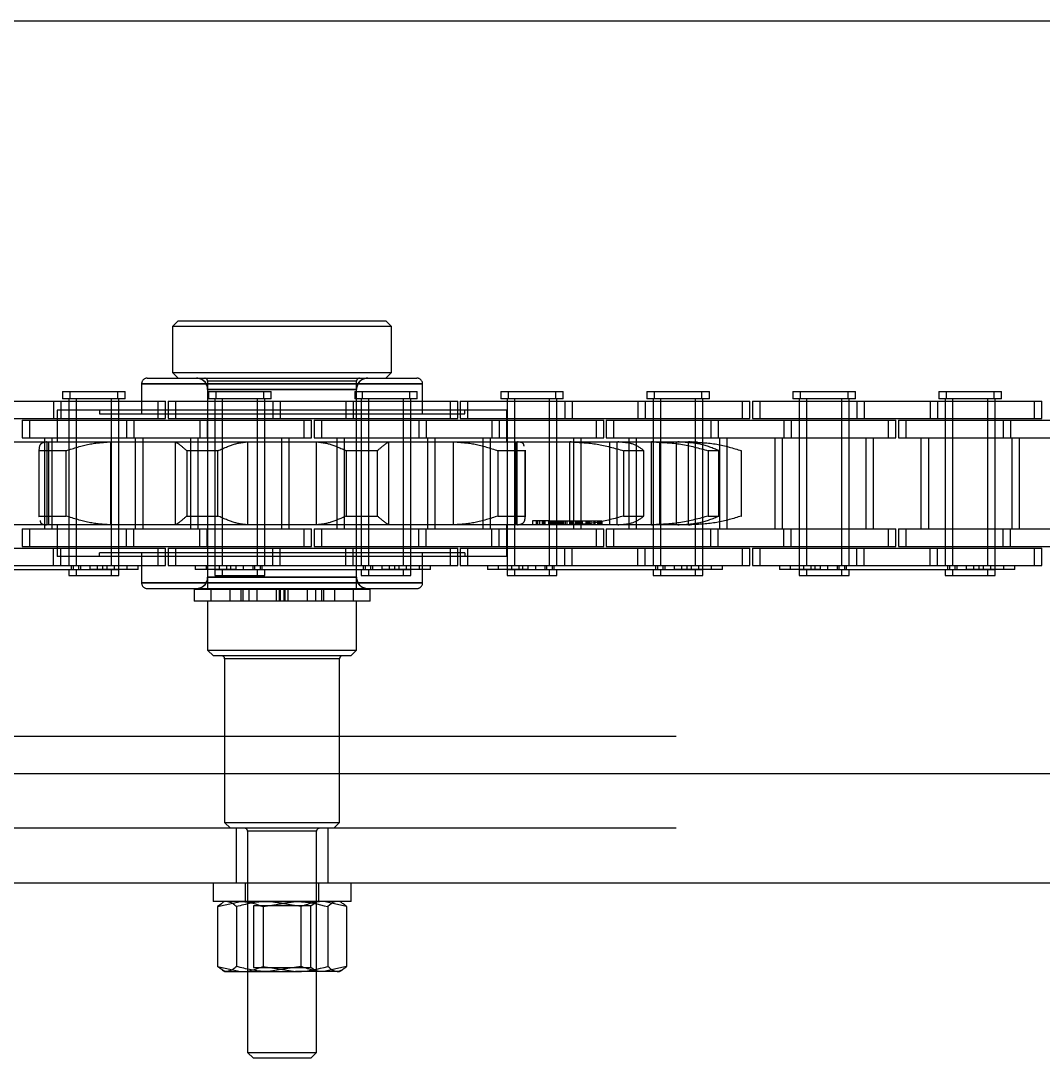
# Model space of a CAD drawing. Header units: metres. Extents: x 0 to 21025, y 0 to 14850.
# Drawn here: x 3077 to 3165.9, y 9031.4 to 9121.6 of the extents above; entities that cross this region are included whole.
import ezdxf

# ---------------------------------------------------------------- set-up
doc = ezdxf.new("R2010")
doc.units = ezdxf.units.M
doc.header["$LTSCALE"] = 25
doc.linetypes.add('HIDDEN2', pattern=[4.7625, 3.175, -1.5875])
doc.layers.add('SL4', color=4, linetype='Continuous')
doc.layers.add('ST1', color=7, linetype='HIDDEN2')

msp = doc.modelspace()

# ---------------------------------------------------------------- linework, layer by layer
at = {"layer": 'SL4'}
for p, q in [((2880.564, 9121.619), (4205.539, 9121.619)), ((2880.564, 9056.144), (4205.539, 9056.144)), ((4205.539, 9046.619), (2880.564, 9046.619)), ((3093.722, 9046.619), (3093.722, 9045.019)), ((3105.722, 9045.019), (3105.722, 9046.619)), ((3105.476, 9045.019), (3093.722, 9045.019)), ((3094.109, 9044.572), (3096.098, 9045.019)), ((3094.518, 9044.855), (3094.109, 9044.572)), ((3094.109, 9044.572), (3094.109, 9039.365)), ((3094.722, 9045.019), (3094.509, 9044.896)), ((3098.088, 9044.572), (3100.894, 9045.019)), ((3098.088, 9044.572), (3098.088, 9039.365)), ((3103.7, 9044.572), (3103.7, 9039.365)), ((3104.935, 9044.896), (3104.722, 9045.019)), ((3105.334, 9044.572), (3105.334, 9039.365)), ((3105.722, 9045.019), (3105.476, 9045.019)), ((3094.109, 9039.365), (3096.098, 9038.919)), ((3094.518, 9039.082), (3094.109, 9039.365)), ((3094.509, 9039.042), (3094.722, 9038.919)), ((3094.722, 9038.919), (3096.098, 9038.919)), ((3096.098, 9038.919), (3100.894, 9038.919)), ((3096.722, 9038.919), (3096.722, 9031.884)), ((3098.088, 9039.365), (3100.894, 9038.919)), ((3104.517, 9038.919), (3100.894, 9038.919)), ((3102.722, 9031.884), (3102.722, 9038.919)), ((3104.517, 9038.919), (3104.722, 9038.919)), ((3104.722, 9038.919), (3104.935, 9039.042)), ((3096.722, 9031.884), (3097.222, 9031.384)), ((3096.722, 9031.884), (3102.722, 9031.884)), ((3102.222, 9031.384), (3102.722, 9031.884)), ((3102.222, 9031.384), (3097.222, 9031.384))]:
    msp.add_line(p, q, dxfattribs=at)
for points, knots in [([(3096.098, 9045.019), (3096.146, 9045.018), (3096.817, 9045.012), (3097.476, 9044.784), (3098.088, 9044.572)], [0, 0, 0, 0, 0.070201, 1, 1, 1, 1]), ([(3100.894, 9045.019), (3100.961, 9045.018), (3101.908, 9045.012), (3102.837, 9044.784), (3103.7, 9044.572)], [0, 0, 0, 0, 0.070201, 1, 1, 1, 1]), ([(3104.517, 9045.019), (3104.443, 9045.012), (3104.166, 9044.987), (3103.897, 9044.747), (3103.7, 9044.572)], [0, 0, 0, 0, 0.2686336, 1, 1, 1, 1]), ([(3105.334, 9044.572), (3105.266, 9044.644), (3105.133, 9044.783), (3104.994, 9044.826), (3104.927, 9044.846)], [0, 0, 0, 0, 0.512853, 1, 1, 1, 1]), ([(3096.098, 9038.919), (3096.146, 9038.919), (3096.817, 9038.925), (3097.476, 9039.153), (3098.088, 9039.365)], [0, 0, 0, 0, 0.0702006, 1, 1, 1, 1]), ([(3100.894, 9038.919), (3100.961, 9038.919), (3101.908, 9038.925), (3102.837, 9039.153), (3103.7, 9039.365)], [0, 0, 0, 0, 0.070201, 1, 1, 1, 1]), ([(3104.517, 9038.919), (3104.443, 9038.925), (3104.166, 9038.95), (3103.897, 9039.19), (3103.7, 9039.365)], [0, 0, 0, 0, 0.268634, 1, 1, 1, 1]), ([(3105.334, 9039.365), (3105.266, 9039.298), (3104.999, 9039.036), (3104.723, 9038.969), (3104.517, 9038.919)], [0, 0, 0, 0, 0.2575513, 1, 1, 1, 1])]:
    msp.add_open_spline(points, degree=3, knots=knots, dxfattribs=at)
at = {"layer": 'ST1'}
for p, q in [((3090.697, 9095.529), (3090.197, 9095.029)), ((3109.247, 9095.029), (3090.197, 9095.029)), ((3090.197, 9095.029), (3090.197, 9091.029)), ((3090.697, 9095.529), (3108.747, 9095.529)), ((3109.247, 9095.029), (3108.747, 9095.529)), ((3109.247, 9091.029), (3109.247, 9095.029)), ((3087.995, 9090.529), (3111.448, 9090.529)), ((3090.197, 9091.029), (3109.247, 9091.029)), ((3090.197, 9091.029), (3090.697, 9090.529)), ((3106.197, 9090.279), (3093.247, 9090.279)), ((3093.247, 9090.279), (3093.247, 9072.239)), ((3106.197, 9072.239), (3106.197, 9090.279)), ((3108.747, 9090.529), (3109.247, 9091.029)), ((3080.632, 9089.384), (3085.429, 9089.384)), ((3080.632, 9089.384), (3080.632, 9088.725)), ((3081.271, 9089.384), (3081.271, 9088.725)), ((3085.429, 9089.384), (3086.068, 9089.384)), ((3085.429, 9088.725), (3085.429, 9089.384)), ((3086.068, 9088.725), (3086.068, 9089.384)), ((3087.507, 9090.04), (3111.937, 9090.04)), ((3087.507, 9090.04), (3087.507, 9087.44)), ((3111.937, 9090.04), (3087.507, 9090.04)), ((3093.247, 9089.551), (3093.247, 9073.216)), ((3106.172, 9089.551), (3093.271, 9089.551)), ((3093.271, 9073.216), (3093.271, 9089.551)), ((3093.271, 9089.551), (3106.172, 9089.551)), ((3093.332, 9089.384), (3098.129, 9089.384)), ((3093.332, 9089.384), (3093.332, 9088.725)), ((3093.971, 9089.384), (3093.971, 9088.725)), ((3098.129, 9089.384), (3098.768, 9089.384)), ((3098.129, 9088.725), (3098.129, 9089.384)), ((3098.768, 9088.725), (3098.768, 9089.384)), ((3106.032, 9089.384), (3110.829, 9089.384)), ((3106.032, 9089.384), (3106.032, 9088.725)), ((3106.172, 9089.551), (3106.172, 9073.216)), ((3106.197, 9073.216), (3106.197, 9089.551)), ((3106.671, 9089.384), (3106.671, 9088.725)), ((3110.829, 9089.384), (3111.468, 9089.384)), ((3110.829, 9088.725), (3110.829, 9089.384)), ((3111.468, 9088.725), (3111.468, 9089.384)), ((3111.937, 9087.44), (3111.937, 9090.04)), ((3118.732, 9089.384), (3123.529, 9089.384)), ((3118.732, 9089.384), (3118.732, 9088.725)), ((3119.371, 9089.384), (3119.371, 9088.725)), ((3123.529, 9089.384), (3124.168, 9089.384)), ((3123.529, 9088.725), (3123.529, 9089.384)), ((3124.168, 9088.725), (3124.168, 9089.384)), ((3131.432, 9089.384), (3136.229, 9089.384)), ((3131.432, 9089.384), (3131.432, 9088.725)), ((3132.071, 9089.384), (3132.071, 9088.725)), ((3136.229, 9089.384), (3136.868, 9089.384)), ((3136.229, 9088.725), (3136.229, 9089.384)), ((3136.868, 9088.725), (3136.868, 9089.384)), ((3144.132, 9089.384), (3148.929, 9089.384)), ((3144.132, 9089.384), (3144.132, 9088.725)), ((3144.771, 9089.384), (3144.771, 9088.725)), ((3148.929, 9089.384), (3149.568, 9089.384)), ((3148.929, 9088.725), (3148.929, 9089.384)), ((3149.568, 9088.725), (3149.568, 9089.384)), ((3156.832, 9089.384), (3161.629, 9089.384)), ((3156.832, 9089.384), (3156.832, 9088.725)), ((3157.471, 9089.384), (3157.471, 9088.725)), ((3161.629, 9089.384), (3162.268, 9089.384)), ((3161.629, 9088.725), (3161.629, 9089.384)), ((3162.268, 9088.725), (3162.268, 9089.384)), ((3073.505, 9088.541), (3079.855, 9088.541)), ((3079.855, 9088.541), (3079.855, 9087.021)), ((3079.855, 9088.541), (3088.95, 9088.541)), ((3080.494, 9088.541), (3080.494, 9087.021)), ((3085.429, 9088.725), (3080.632, 9088.725)), ((3081.185, 9088.725), (3081.185, 9074.227)), ((3081.185, 9088.541), (3081.185, 9087.021)), ((3081.824, 9088.725), (3081.824, 9074.227)), ((3081.824, 9088.541), (3081.824, 9087.021)), ((3084.875, 9074.227), (3084.875, 9088.725)), ((3084.875, 9087.021), (3084.875, 9088.541)), ((3086.068, 9088.725), (3085.429, 9088.725)), ((3085.514, 9074.227), (3085.514, 9088.725)), ((3085.514, 9087.021), (3085.514, 9088.541)), ((3088.95, 9088.541), (3089.589, 9088.541)), ((3088.95, 9087.021), (3088.95, 9088.541)), ((3089.589, 9087.021), (3089.589, 9088.541)), ((3089.81, 9088.541), (3098.905, 9088.541)), ((3089.81, 9088.541), (3089.81, 9087.021)), ((3090.449, 9088.541), (3090.449, 9087.021)), ((3098.129, 9088.725), (3093.332, 9088.725)), ((3093.885, 9088.725), (3093.885, 9074.227)), ((3093.885, 9088.541), (3093.885, 9087.021)), ((3094.524, 9088.725), (3094.524, 9074.227)), ((3094.524, 9088.541), (3094.524, 9087.021)), ((3097.575, 9074.227), (3097.575, 9088.725)), ((3097.575, 9087.021), (3097.575, 9088.541)), ((3098.768, 9088.725), (3098.129, 9088.725)), ((3098.214, 9074.227), (3098.214, 9088.725)), ((3098.214, 9087.021), (3098.214, 9088.541)), ((3098.905, 9088.541), (3098.905, 9087.021)), ((3098.905, 9088.541), (3105.255, 9088.541)), ((3099.544, 9088.541), (3099.544, 9087.021)), ((3105.255, 9088.541), (3105.255, 9087.021)), ((3105.255, 9088.541), (3114.35, 9088.541)), ((3105.894, 9088.541), (3105.894, 9087.021)), ((3110.829, 9088.725), (3106.032, 9088.725)), ((3106.585, 9088.725), (3106.585, 9074.227)), ((3106.585, 9088.541), (3106.585, 9087.021)), ((3107.224, 9088.725), (3107.224, 9074.227)), ((3107.224, 9088.541), (3107.224, 9087.021)), ((3110.275, 9074.227), (3110.275, 9088.725)), ((3110.275, 9087.021), (3110.275, 9088.541)), ((3111.468, 9088.725), (3110.829, 9088.725)), ((3110.914, 9074.227), (3110.914, 9088.725)), ((3110.914, 9087.021), (3110.914, 9088.541)), ((3114.35, 9088.541), (3114.989, 9088.541)), ((3114.35, 9087.021), (3114.35, 9088.541)), ((3114.989, 9087.021), (3114.989, 9088.541)), ((3115.21, 9088.541), (3124.305, 9088.541)), ((3115.21, 9088.541), (3115.21, 9087.021)), ((3115.849, 9088.541), (3115.849, 9087.021)), ((3123.529, 9088.725), (3118.732, 9088.725)), ((3119.285, 9088.725), (3119.285, 9074.227)), ((3119.285, 9088.541), (3119.285, 9087.021)), ((3119.924, 9088.725), (3119.924, 9074.227)), ((3119.924, 9088.541), (3119.924, 9087.021)), ((3122.975, 9074.227), (3122.975, 9088.725)), ((3122.975, 9087.021), (3122.975, 9088.541)), ((3124.168, 9088.725), (3123.529, 9088.725)), ((3123.614, 9074.227), (3123.614, 9088.725)), ((3123.614, 9087.021), (3123.614, 9088.541)), ((3124.305, 9088.541), (3124.305, 9087.021)), ((3124.305, 9088.541), (3130.655, 9088.541)), ((3124.944, 9088.541), (3124.944, 9087.021)), ((3130.655, 9088.541), (3130.655, 9087.021)), ((3130.655, 9088.541), (3139.75, 9088.541)), ((3131.294, 9088.541), (3131.294, 9087.021)), ((3136.229, 9088.725), (3131.432, 9088.725)), ((3131.985, 9088.725), (3131.985, 9074.227)), ((3131.985, 9088.541), (3131.985, 9087.021)), ((3132.624, 9088.725), (3132.624, 9074.227)), ((3132.624, 9088.541), (3132.624, 9087.021)), ((3135.675, 9074.227), (3135.675, 9088.725)), ((3135.675, 9087.021), (3135.675, 9088.541)), ((3136.868, 9088.725), (3136.229, 9088.725)), ((3136.314, 9074.227), (3136.314, 9088.725)), ((3136.314, 9087.021), (3136.314, 9088.541)), ((3139.75, 9088.541), (3140.389, 9088.541)), ((3139.75, 9087.021), (3139.75, 9088.541)), ((3140.389, 9087.021), (3140.389, 9088.541)), ((3140.61, 9088.541), (3149.705, 9088.541)), ((3140.61, 9088.541), (3140.61, 9087.021)), ((3141.249, 9088.541), (3141.249, 9087.021)), ((3148.929, 9088.725), (3144.132, 9088.725)), ((3144.685, 9088.725), (3144.685, 9074.227)), ((3144.685, 9088.541), (3144.685, 9087.021)), ((3145.324, 9088.725), (3145.324, 9074.227)), ((3145.324, 9088.541), (3145.324, 9087.021)), ((3148.375, 9074.227), (3148.375, 9088.725)), ((3148.375, 9087.021), (3148.375, 9088.541)), ((3149.568, 9088.725), (3148.929, 9088.725)), ((3149.014, 9074.227), (3149.014, 9088.725)), ((3149.014, 9087.021), (3149.014, 9088.541)), ((3149.705, 9088.541), (3149.705, 9087.021)), ((3149.705, 9088.541), (3156.055, 9088.541)), ((3150.344, 9088.541), (3150.344, 9087.021)), ((3156.055, 9088.541), (3156.055, 9087.021)), ((3156.055, 9088.541), (3165.15, 9088.541)), ((3156.694, 9088.541), (3156.694, 9087.021)), ((3161.629, 9088.725), (3156.832, 9088.725)), ((3157.385, 9088.725), (3157.385, 9074.227)), ((3157.385, 9088.541), (3157.385, 9087.021)), ((3158.024, 9088.725), (3158.024, 9074.227)), ((3158.024, 9088.541), (3158.024, 9087.021)), ((3161.075, 9074.227), (3161.075, 9088.725)), ((3161.075, 9087.021), (3161.075, 9088.541)), ((3162.268, 9088.725), (3161.629, 9088.725)), ((3161.714, 9074.227), (3161.714, 9088.725)), ((3161.714, 9087.021), (3161.714, 9088.541)), ((3165.15, 9088.541), (3165.789, 9088.541)), ((3165.15, 9087.021), (3165.15, 9088.541)), ((3165.789, 9087.021), (3165.789, 9088.541)), ((3119.266, 9087.759), (3080.178, 9087.759)), ((3080.178, 9087.759), (3080.178, 9084.989)), ((3083.842, 9087.759), (3083.842, 9087.44)), ((3115.601, 9087.44), (3115.601, 9087.759)), ((3119.266, 9084.989), (3119.266, 9087.759)), ((3073.505, 9087.021), (3079.855, 9087.021)), ((3077.11, 9086.869), (3086.205, 9086.869)), ((3077.11, 9086.869), (3077.11, 9085.349)), ((3077.749, 9086.869), (3077.749, 9085.349)), ((3079.855, 9087.021), (3088.95, 9087.021)), ((3081.185, 9086.869), (3081.185, 9085.349)), ((3081.824, 9086.869), (3081.824, 9085.349)), ((3083.842, 9087.44), (3115.601, 9087.44)), ((3084.875, 9085.349), (3084.875, 9086.869)), ((3085.514, 9085.349), (3085.514, 9086.869)), ((3086.205, 9086.869), (3086.205, 9085.349)), ((3086.205, 9086.869), (3092.555, 9086.869)), ((3086.844, 9086.869), (3086.844, 9085.349)), ((3088.95, 9087.021), (3089.589, 9087.021)), ((3089.81, 9087.021), (3098.905, 9087.021)), ((3092.555, 9086.869), (3092.555, 9085.349)), ((3092.555, 9086.869), (3101.65, 9086.869)), ((3093.194, 9086.869), (3093.194, 9085.349)), ((3093.885, 9086.869), (3093.885, 9085.349)), ((3094.524, 9086.869), (3094.524, 9085.349)), ((3097.575, 9085.349), (3097.575, 9086.869)), ((3098.214, 9085.349), (3098.214, 9086.869)), ((3098.905, 9087.021), (3105.255, 9087.021)), ((3101.65, 9086.869), (3102.289, 9086.869)), ((3101.65, 9085.349), (3101.65, 9086.869)), ((3102.289, 9085.349), (3102.289, 9086.869)), ((3102.51, 9086.869), (3111.605, 9086.869)), ((3102.51, 9086.869), (3102.51, 9085.349)), ((3103.149, 9086.869), (3103.149, 9085.349)), ((3105.255, 9087.021), (3114.35, 9087.021)), ((3106.585, 9086.869), (3106.585, 9085.349)), ((3107.224, 9086.869), (3107.224, 9085.349)), ((3110.275, 9085.349), (3110.275, 9086.869)), ((3110.914, 9085.349), (3110.914, 9086.869)), ((3111.605, 9086.869), (3111.605, 9085.349)), ((3111.605, 9086.869), (3117.955, 9086.869)), ((3112.244, 9086.869), (3112.244, 9085.349)), ((3114.35, 9087.021), (3114.989, 9087.021)), ((3115.21, 9087.021), (3124.305, 9087.021)), ((3117.955, 9086.869), (3117.955, 9085.349)), ((3117.955, 9086.869), (3127.05, 9086.869)), ((3118.594, 9086.869), (3118.594, 9085.349)), ((3119.285, 9086.869), (3119.285, 9085.349)), ((3119.924, 9086.869), (3119.924, 9085.349)), ((3122.975, 9085.349), (3122.975, 9086.869)), ((3123.614, 9085.349), (3123.614, 9086.869)), ((3124.305, 9087.021), (3130.655, 9087.021)), ((3127.05, 9086.869), (3127.689, 9086.869)), ((3127.05, 9085.349), (3127.05, 9086.869)), ((3127.689, 9085.349), (3127.689, 9086.869)), ((3127.91, 9086.869), (3137.005, 9086.869)), ((3127.91, 9086.869), (3127.91, 9085.349)), ((3128.549, 9086.869), (3128.549, 9085.349)), ((3130.655, 9087.021), (3139.75, 9087.021)), ((3131.985, 9086.869), (3131.985, 9085.349)), ((3132.624, 9086.869), (3132.624, 9085.349)), ((3135.675, 9085.349), (3135.675, 9086.869)), ((3136.314, 9085.349), (3136.314, 9086.869)), ((3137.005, 9086.869), (3137.005, 9085.349)), ((3137.005, 9086.869), (3143.355, 9086.869)), ((3137.644, 9086.869), (3137.644, 9085.349)), ((3139.75, 9087.021), (3140.389, 9087.021)), ((3140.61, 9087.021), (3149.705, 9087.021)), ((3143.355, 9086.869), (3143.355, 9085.349)), ((3143.355, 9086.869), (3152.45, 9086.869)), ((3143.994, 9086.869), (3143.994, 9085.349)), ((3144.685, 9086.869), (3144.685, 9085.349)), ((3145.324, 9086.869), (3145.324, 9085.349)), ((3148.375, 9085.349), (3148.375, 9086.869)), ((3149.014, 9085.349), (3149.014, 9086.869)), ((3149.705, 9087.021), (3156.055, 9087.021)), ((3152.45, 9086.869), (3153.089, 9086.869)), ((3152.45, 9085.349), (3152.45, 9086.869)), ((3153.089, 9085.349), (3153.089, 9086.869)), ((3153.31, 9086.869), (3162.405, 9086.869)), ((3153.31, 9086.869), (3153.31, 9085.349)), ((3153.949, 9086.869), (3153.949, 9085.349)), ((3156.055, 9087.021), (3165.15, 9087.021)), ((3157.385, 9086.869), (3157.385, 9085.349)), ((3158.024, 9086.869), (3158.024, 9085.349)), ((3161.075, 9085.349), (3161.075, 9086.869)), ((3161.714, 9085.349), (3161.714, 9086.869)), ((3162.405, 9086.869), (3162.405, 9085.349)), ((3162.405, 9086.869), (3168.755, 9086.869)), ((3163.044, 9086.869), (3163.044, 9085.349)), ((3165.15, 9087.021), (3165.789, 9087.021)), ((3074.702, 9084.989), (3079.248, 9084.989)), ((3077.11, 9085.349), (3086.205, 9085.349)), ((3079.07, 9085.349), (3079.07, 9077.419)), ((3079.248, 9084.989), (3084.729, 9084.989)), ((3079.286, 9077.779), (3079.286, 9084.989)), ((3079.436, 9077.779), (3079.436, 9084.989)), ((3079.709, 9085.349), (3079.709, 9077.419)), ((3081.185, 9085.349), (3081.185, 9077.419)), ((3081.824, 9085.349), (3081.824, 9077.419)), ((3084.729, 9084.989), (3084.817, 9084.989)), ((3084.817, 9077.779), (3084.817, 9084.989)), ((3084.817, 9084.989), (3090.44, 9084.989)), ((3084.875, 9077.419), (3084.875, 9085.349)), ((3085.514, 9077.419), (3085.514, 9085.349)), ((3086.205, 9085.349), (3092.555, 9085.349)), ((3086.99, 9077.419), (3086.99, 9085.349)), ((3087.629, 9077.419), (3087.629, 9085.349)), ((3090.44, 9077.779), (3090.44, 9084.989)), ((3090.44, 9084.989), (3090.446, 9084.989)), ((3090.446, 9084.989), (3096.68, 9084.989)), ((3091.77, 9085.349), (3091.77, 9077.419)), ((3092.409, 9085.349), (3092.409, 9077.419)), ((3092.555, 9085.349), (3101.65, 9085.349)), ((3093.885, 9085.349), (3093.885, 9077.419)), ((3094.524, 9085.349), (3094.524, 9077.419)), ((3096.68, 9084.989), (3096.73, 9084.989)), ((3096.73, 9077.779), (3096.73, 9084.989)), ((3096.73, 9084.989), (3102.713, 9084.989)), ((3097.575, 9077.419), (3097.575, 9085.349)), ((3098.214, 9077.419), (3098.214, 9085.349)), ((3099.69, 9077.419), (3099.69, 9085.349)), ((3100.329, 9077.419), (3100.329, 9085.349)), ((3101.65, 9085.349), (3102.289, 9085.349)), ((3102.51, 9085.349), (3111.605, 9085.349)), ((3102.713, 9077.779), (3102.713, 9084.989)), ((3102.713, 9084.989), (3102.764, 9084.989)), ((3102.764, 9084.989), (3108.997, 9084.989)), ((3104.47, 9085.349), (3104.47, 9077.419)), ((3105.109, 9085.349), (3105.109, 9077.419)), ((3106.585, 9085.349), (3106.585, 9077.419)), ((3107.224, 9085.349), (3107.224, 9077.419)), ((3108.997, 9084.989), (3109.003, 9084.989)), ((3109.003, 9077.779), (3109.003, 9084.989)), ((3109.003, 9084.989), (3114.626, 9084.989)), ((3110.275, 9077.419), (3110.275, 9085.349)), ((3110.914, 9077.419), (3110.914, 9085.349)), ((3111.605, 9085.349), (3117.955, 9085.349)), ((3112.39, 9077.419), (3112.39, 9085.349)), ((3113.029, 9077.419), (3113.029, 9085.349)), ((3114.626, 9077.779), (3114.626, 9084.989)), ((3114.626, 9084.989), (3114.714, 9084.989)), ((3114.714, 9084.989), (3120.196, 9084.989)), ((3117.17, 9085.349), (3117.17, 9077.419)), ((3117.809, 9085.349), (3117.809, 9077.419)), ((3117.955, 9085.349), (3127.05, 9085.349)), ((3119.285, 9085.349), (3119.285, 9077.419)), ((3119.924, 9085.349), (3119.924, 9077.419)), ((3120.007, 9084.989), (3120.007, 9077.779)), ((3120.157, 9077.779), (3120.157, 9084.989)), ((3120.196, 9084.989), (3124.741, 9084.989)), ((3122.975, 9077.419), (3122.975, 9085.349)), ((3123.614, 9077.419), (3123.614, 9085.349)), ((3124.741, 9077.779), (3124.741, 9084.989)), ((3124.741, 9084.989), (3124.856, 9084.989)), ((3124.856, 9084.989), (3124.741, 9084.989)), ((3124.856, 9084.989), (3128.925, 9084.989)), ((3125.09, 9077.419), (3125.09, 9085.349)), ((3125.729, 9077.419), (3125.729, 9085.349)), ((3127.05, 9085.349), (3127.689, 9085.349)), ((3127.91, 9085.349), (3137.005, 9085.349)), ((3128.177, 9084.989), (3128.177, 9077.779)), ((3128.847, 9077.779), (3128.847, 9084.989)), ((3128.925, 9084.989), (3131.838, 9084.989)), ((3129.87, 9085.349), (3129.87, 9077.419)), ((3130.509, 9085.349), (3130.509, 9077.419)), ((3131.838, 9077.779), (3131.838, 9084.989)), ((3131.838, 9084.989), (3131.967, 9084.989)), ((3131.967, 9084.989), (3131.838, 9084.989)), ((3131.967, 9084.989), (3134.132, 9084.989)), ((3131.985, 9085.349), (3131.985, 9077.419)), ((3132.524, 9084.989), (3132.524, 9077.779)), ((3132.624, 9085.349), (3132.624, 9077.419)), ((3134.023, 9077.779), (3134.023, 9084.989)), ((3134.132, 9084.989), (3135.062, 9084.989)), ((3135.062, 9077.779), (3135.062, 9084.989)), ((3135.062, 9084.989), (3135.188, 9084.989)), ((3135.188, 9084.989), (3135.062, 9084.989)), ((3135.188, 9084.989), (3135.329, 9084.989)), ((3135.825, 9084.979), (3135.329, 9084.989)), ((3135.675, 9077.419), (3135.675, 9085.349)), ((3136.314, 9077.419), (3136.314, 9085.349)), ((3137.005, 9085.349), (3143.355, 9085.349)), ((3137.79, 9077.419), (3137.79, 9085.349)), ((3138.429, 9077.419), (3138.429, 9085.349)), ((3142.57, 9085.349), (3142.57, 9077.419)), ((3143.209, 9085.349), (3143.209, 9077.419)), ((3143.355, 9085.349), (3152.45, 9085.349)), ((3144.685, 9085.349), (3144.685, 9077.419)), ((3145.324, 9085.349), (3145.324, 9077.419)), ((3148.375, 9077.419), (3148.375, 9085.349)), ((3149.014, 9077.419), (3149.014, 9085.349)), ((3150.49, 9077.419), (3150.49, 9085.349)), ((3151.129, 9077.419), (3151.129, 9085.349)), ((3152.45, 9085.349), (3153.089, 9085.349)), ((3153.31, 9085.349), (3162.405, 9085.349)), ((3155.27, 9085.349), (3155.27, 9077.419)), ((3155.909, 9085.349), (3155.909, 9077.419)), ((3157.385, 9085.349), (3157.385, 9077.419)), ((3158.024, 9085.349), (3158.024, 9077.419)), ((3161.075, 9077.419), (3161.075, 9085.349)), ((3161.714, 9077.419), (3161.714, 9085.349)), ((3162.405, 9085.349), (3168.755, 9085.349)), ((3163.19, 9077.419), (3163.19, 9085.349)), ((3163.829, 9077.419), (3163.829, 9085.349)), ((3078.574, 9084.284), (3078.574, 9078.483)), ((3080.951, 9084.227), (3078.576, 9084.227)), ((3078.576, 9084.227), (3078.576, 9078.541)), ((3080.951, 9078.541), (3080.951, 9084.227)), ((3094.141, 9084.227), (3091.44, 9084.227)), ((3091.44, 9084.227), (3091.44, 9078.541)), ((3094.141, 9078.541), (3094.141, 9084.227)), ((3105.302, 9084.227), (3105.302, 9078.541)), ((3108.004, 9084.227), (3105.302, 9084.227)), ((3108.004, 9078.541), (3108.004, 9084.227)), ((3118.492, 9084.227), (3118.492, 9078.541)), ((3120.868, 9084.227), (3118.492, 9084.227)), ((3120.868, 9084.227), (3120.853, 9084.284)), ((3120.868, 9078.541), (3120.868, 9084.227)), ((3120.87, 9078.483), (3120.87, 9084.284)), ((3129.418, 9084.227), (3129.418, 9078.541)), ((3131.181, 9084.227), (3129.418, 9084.227)), ((3131.181, 9078.541), (3131.181, 9084.227)), ((3136.762, 9084.227), (3136.762, 9078.541)), ((3137.7, 9084.227), (3136.762, 9084.227)), ((3137.7, 9078.541), (3137.7, 9084.227)), ((3139.638, 9084.227), (3139.638, 9078.541)), ((3139.662, 9084.227), (3139.638, 9084.227)), ((3139.662, 9078.541), (3139.662, 9084.227)), ((3079.248, 9077.779), (3074.702, 9077.779)), ((3078.576, 9078.541), (3080.951, 9078.541)), ((3078.576, 9078.541), (3078.591, 9078.483)), ((3084.729, 9077.779), (3079.248, 9077.779)), ((3080.178, 9077.779), (3080.178, 9075.009)), ((3084.817, 9077.779), (3084.729, 9077.779)), ((3090.44, 9077.779), (3084.817, 9077.779)), ((3090.446, 9077.779), (3090.44, 9077.779)), ((3096.68, 9077.779), (3090.446, 9077.779)), ((3091.44, 9078.541), (3094.141, 9078.541)), ((3096.73, 9077.779), (3096.68, 9077.779)), ((3102.713, 9077.779), (3096.73, 9077.779)), ((3102.764, 9077.779), (3102.713, 9077.779)), ((3108.997, 9077.779), (3102.764, 9077.779)), ((3105.302, 9078.541), (3108.004, 9078.541)), ((3109.003, 9077.779), (3108.997, 9077.779)), ((3114.626, 9077.779), (3109.003, 9077.779)), ((3114.714, 9077.779), (3114.626, 9077.779)), ((3120.196, 9077.779), (3114.714, 9077.779)), ((3118.492, 9078.541), (3120.868, 9078.541)), ((3119.266, 9075.009), (3119.266, 9077.779)), ((3124.741, 9077.779), (3120.196, 9077.779)), ((3122.322, 9078.113), (3121.483, 9078.113)), ((3121.483, 9078.113), (3121.483, 9077.779)), ((3121.818, 9078.113), (3121.818, 9077.779)), ((3121.92, 9078.113), (3121.92, 9077.779)), ((3122.091, 9078.113), (3122.091, 9077.779)), ((3122.475, 9078.113), (3122.322, 9078.113)), ((3122.322, 9078.113), (3122.322, 9077.779)), ((3122.426, 9078.113), (3122.426, 9077.779)), ((3122.889, 9078.113), (3122.475, 9078.113)), ((3122.475, 9078.113), (3122.475, 9077.779)), ((3122.567, 9078.113), (3122.567, 9077.779)), ((3122.889, 9078.113), (3125.319, 9078.113)), ((3122.889, 9078.113), (3122.889, 9077.779)), ((3122.948, 9078.113), (3122.948, 9077.779)), ((3122.949, 9078.113), (3122.949, 9077.779)), ((3123, 9078.113), (3123, 9077.779)), ((3123.013, 9078.113), (3123.013, 9077.779)), ((3123.014, 9078.113), (3123.014, 9077.779)), ((3123.071, 9078.113), (3123.071, 9077.779)), ((3123.147, 9078.113), (3123.147, 9077.779)), ((3123.156, 9078.113), (3123.156, 9077.779)), ((3123.187, 9078.113), (3123.187, 9077.779)), ((3123.261, 9078.113), (3123.261, 9077.779)), ((3123.264, 9078.113), (3123.264, 9077.779)), ((3123.272, 9078.113), (3123.272, 9077.779)), ((3123.285, 9078.113), (3123.285, 9077.779)), ((3123.378, 9078.113), (3123.378, 9077.779)), ((3123.398, 9078.113), (3123.398, 9077.779)), ((3123.405, 9078.113), (3123.405, 9077.779)), ((3123.474, 9078.113), (3123.474, 9077.779)), ((3123.567, 9078.113), (3123.567, 9077.779)), ((3123.651, 9078.113), (3123.651, 9077.779)), ((3123.731, 9078.113), (3123.731, 9077.779)), ((3123.779, 9078.113), (3123.779, 9077.779)), ((3123.883, 9078.113), (3123.883, 9077.779)), ((3123.915, 9078.113), (3123.915, 9077.779)), ((3123.918, 9078.113), (3123.918, 9077.779)), ((3123.951, 9078.113), (3123.951, 9077.779)), ((3123.99, 9078.113), (3123.99, 9077.779)), ((3124.024, 9078.113), (3124.024, 9077.779)), ((3124.027, 9078.113), (3124.027, 9077.779)), ((3124.053, 9078.113), (3124.053, 9077.779)), ((3124.057, 9078.113), (3124.057, 9077.779)), ((3124.145, 9078.113), (3124.145, 9077.779)), ((3124.158, 9078.113), (3124.158, 9077.779)), ((3124.175, 9078.113), (3124.175, 9077.779)), ((3124.194, 9078.113), (3124.194, 9077.779)), ((3124.202, 9078.113), (3124.202, 9077.779)), ((3124.335, 9078.113), (3124.335, 9077.779)), ((3124.495, 9077.779), (3124.495, 9078.113)), ((3124.856, 9077.779), (3124.741, 9077.779)), ((3124.829, 9077.779), (3124.829, 9078.113)), ((3128.925, 9077.779), (3124.856, 9077.779)), ((3124.878, 9078.113), (3124.878, 9077.779)), ((3124.939, 9078.113), (3124.939, 9077.779)), ((3125.238, 9078.113), (3125.238, 9077.779)), ((3125.279, 9078.113), (3125.279, 9077.779)), ((3125.3, 9078.113), (3125.3, 9077.779)), ((3125.319, 9078.113), (3125.709, 9078.113)), ((3125.319, 9078.113), (3125.319, 9077.779)), ((3125.428, 9078.113), (3125.428, 9077.779)), ((3125.474, 9078.113), (3125.474, 9077.779)), ((3125.555, 9078.113), (3125.555, 9077.779)), ((3125.609, 9078.113), (3125.609, 9077.779)), ((3125.663, 9078.113), (3125.663, 9077.779)), ((3125.681, 9078.113), (3125.681, 9077.779)), ((3125.702, 9078.113), (3125.702, 9077.779)), ((3125.709, 9078.113), (3125.709, 9077.779)), ((3125.709, 9078.113), (3126.556, 9078.113)), ((3125.781, 9078.113), (3125.781, 9077.779)), ((3125.805, 9078.113), (3125.805, 9077.779)), ((3126.14, 9078.113), (3126.14, 9077.779)), ((3126.166, 9078.113), (3126.166, 9077.779)), ((3126.213, 9078.113), (3126.213, 9077.779)), ((3126.25, 9078.113), (3126.25, 9077.779)), ((3126.298, 9078.113), (3126.298, 9077.779)), ((3126.42, 9078.113), (3126.42, 9077.779)), ((3126.556, 9078.113), (3126.556, 9077.779)), ((3126.556, 9078.113), (3126.839, 9078.113)), ((3126.839, 9078.113), (3126.839, 9077.779)), ((3126.839, 9078.113), (3126.923, 9078.113)), ((3126.923, 9078.113), (3126.923, 9077.779)), ((3126.923, 9078.113), (3127.247, 9078.113)), ((3127.157, 9078.113), (3127.157, 9077.779)), ((3127.247, 9078.113), (3127.247, 9077.779)), ((3127.247, 9078.113), (3127.283, 9078.113)), ((3127.283, 9078.113), (3127.283, 9077.779)), ((3127.283, 9078.113), (3127.491, 9078.113)), ((3127.326, 9078.113), (3127.326, 9077.779)), ((3127.363, 9078.113), (3127.363, 9077.779)), ((3127.481, 9078.113), (3127.481, 9077.779)), ((3127.491, 9078.113), (3127.491, 9077.779)), ((3127.491, 9078.113), (3127.526, 9078.113)), ((3127.511, 9078.113), (3127.511, 9077.779)), ((3127.526, 9078.113), (3127.526, 9077.779)), ((3131.838, 9077.779), (3128.925, 9077.779)), ((3129.418, 9078.541), (3131.181, 9078.541)), ((3131.967, 9077.779), (3131.838, 9077.779)), ((3131.838, 9077.779), (3131.967, 9077.779)), ((3134.132, 9077.779), (3131.967, 9077.779)), ((3135.062, 9077.779), (3134.132, 9077.779)), ((3135.188, 9077.779), (3135.062, 9077.779)), ((3135.062, 9077.779), (3135.188, 9077.779)), ((3135.329, 9077.779), (3135.188, 9077.779)), ((3136.762, 9078.541), (3137.7, 9078.541)), ((3139.638, 9078.541), (3139.662, 9078.541)), ((3077.11, 9077.419), (3086.205, 9077.419)), ((3077.11, 9077.419), (3077.11, 9075.899)), ((3077.749, 9077.419), (3077.749, 9075.899)), ((3081.185, 9077.419), (3081.185, 9075.899)), ((3081.824, 9077.419), (3081.824, 9075.899)), ((3084.875, 9075.899), (3084.875, 9077.419)), ((3085.514, 9075.899), (3085.514, 9077.419)), ((3086.205, 9075.899), (3086.205, 9077.419)), ((3086.205, 9077.419), (3092.555, 9077.419)), ((3086.844, 9075.899), (3086.844, 9077.419)), ((3092.555, 9075.899), (3092.555, 9077.419)), ((3092.555, 9077.419), (3101.65, 9077.419)), ((3093.194, 9075.899), (3093.194, 9077.419)), ((3093.885, 9077.419), (3093.885, 9075.899)), ((3094.524, 9077.419), (3094.524, 9075.899)), ((3097.575, 9075.899), (3097.575, 9077.419)), ((3098.214, 9075.899), (3098.214, 9077.419)), ((3101.65, 9077.419), (3102.289, 9077.419)), ((3101.65, 9075.899), (3101.65, 9077.419)), ((3102.289, 9075.899), (3102.289, 9077.419)), ((3102.51, 9077.419), (3111.605, 9077.419)), ((3102.51, 9077.419), (3102.51, 9075.899)), ((3103.149, 9077.419), (3103.149, 9075.899)), ((3106.585, 9077.419), (3106.585, 9075.899)), ((3107.224, 9077.419), (3107.224, 9075.899)), ((3110.275, 9075.899), (3110.275, 9077.419)), ((3110.914, 9075.899), (3110.914, 9077.419)), ((3111.605, 9075.899), (3111.605, 9077.419)), ((3111.605, 9077.419), (3117.955, 9077.419)), ((3112.244, 9075.899), (3112.244, 9077.419)), ((3117.955, 9075.899), (3117.955, 9077.419)), ((3117.955, 9077.419), (3127.05, 9077.419)), ((3118.594, 9075.899), (3118.594, 9077.419)), ((3119.285, 9077.419), (3119.285, 9075.899)), ((3119.924, 9077.419), (3119.924, 9075.899)), ((3122.975, 9075.899), (3122.975, 9077.419)), ((3123.614, 9075.899), (3123.614, 9077.419)), ((3127.05, 9077.419), (3127.689, 9077.419)), ((3127.05, 9075.899), (3127.05, 9077.419)), ((3127.689, 9075.899), (3127.689, 9077.419)), ((3127.91, 9077.419), (3137.005, 9077.419)), ((3127.91, 9077.419), (3127.91, 9075.899)), ((3128.549, 9077.419), (3128.549, 9075.899)), ((3131.985, 9077.419), (3131.985, 9075.899)), ((3132.624, 9077.419), (3132.624, 9075.899)), ((3135.675, 9075.899), (3135.675, 9077.419)), ((3136.314, 9075.899), (3136.314, 9077.419)), ((3137.005, 9075.899), (3137.005, 9077.419)), ((3137.005, 9077.419), (3143.355, 9077.419)), ((3137.644, 9075.899), (3137.644, 9077.419)), ((3143.355, 9075.899), (3143.355, 9077.419)), ((3143.355, 9077.419), (3152.45, 9077.419)), ((3143.994, 9075.899), (3143.994, 9077.419)), ((3144.685, 9077.419), (3144.685, 9075.899)), ((3145.324, 9077.419), (3145.324, 9075.899)), ((3148.375, 9075.899), (3148.375, 9077.419)), ((3149.014, 9075.899), (3149.014, 9077.419)), ((3152.45, 9077.419), (3153.089, 9077.419)), ((3152.45, 9075.899), (3152.45, 9077.419)), ((3153.089, 9075.899), (3153.089, 9077.419)), ((3153.31, 9077.419), (3162.405, 9077.419)), ((3153.31, 9077.419), (3153.31, 9075.899)), ((3153.949, 9077.419), (3153.949, 9075.899)), ((3157.385, 9077.419), (3157.385, 9075.899)), ((3158.024, 9077.419), (3158.024, 9075.899)), ((3161.075, 9075.899), (3161.075, 9077.419)), ((3161.714, 9075.899), (3161.714, 9077.419)), ((3162.405, 9075.899), (3162.405, 9077.419)), ((3162.405, 9077.419), (3168.755, 9077.419)), ((3163.044, 9075.899), (3163.044, 9077.419)), ((3077.11, 9075.899), (3086.205, 9075.899)), ((3086.205, 9075.899), (3092.555, 9075.899)), ((3092.555, 9075.899), (3101.65, 9075.899)), ((3101.65, 9075.899), (3102.289, 9075.899)), ((3102.51, 9075.899), (3111.605, 9075.899)), ((3111.605, 9075.899), (3117.955, 9075.899)), ((3117.955, 9075.899), (3127.05, 9075.899)), ((3127.05, 9075.899), (3127.689, 9075.899)), ((3127.91, 9075.899), (3137.005, 9075.899)), ((3137.005, 9075.899), (3143.355, 9075.899)), ((3143.355, 9075.899), (3152.45, 9075.899)), ((3152.45, 9075.899), (3153.089, 9075.899)), ((3153.31, 9075.899), (3162.405, 9075.899)), ((3162.405, 9075.899), (3168.755, 9075.899)), ((3073.505, 9075.747), (3079.855, 9075.747)), ((3079.855, 9074.227), (3079.855, 9075.747)), ((3079.855, 9075.747), (3088.95, 9075.747)), ((3119.266, 9075.009), (3080.178, 9075.009)), ((3080.494, 9074.227), (3080.494, 9075.747)), ((3081.185, 9075.747), (3081.185, 9074.227)), ((3081.824, 9075.747), (3081.824, 9074.227)), ((3083.842, 9075.009), (3083.842, 9075.327)), ((3115.601, 9075.327), (3083.842, 9075.327)), ((3084.875, 9074.227), (3084.875, 9075.747)), ((3085.514, 9073.894), (3085.514, 9075.747)), ((3087.507, 9075.327), (3087.507, 9072.727)), ((3088.95, 9075.747), (3089.589, 9075.747)), ((3088.95, 9074.227), (3088.95, 9075.747)), ((3089.589, 9074.227), (3089.589, 9075.747)), ((3089.81, 9075.747), (3098.905, 9075.747)), ((3089.81, 9075.747), (3089.81, 9074.227)), ((3090.449, 9075.747), (3090.449, 9074.227)), ((3093.885, 9075.747), (3093.885, 9073.894)), ((3094.524, 9075.747), (3094.524, 9074.227)), ((3097.575, 9074.227), (3097.575, 9075.747)), ((3098.214, 9074.227), (3098.214, 9075.747)), ((3098.905, 9074.227), (3098.905, 9075.747)), ((3098.905, 9075.747), (3105.255, 9075.747)), ((3099.544, 9074.227), (3099.544, 9075.747)), ((3105.255, 9074.227), (3105.255, 9075.747)), ((3105.255, 9075.747), (3114.35, 9075.747)), ((3105.894, 9074.227), (3105.894, 9075.747)), ((3106.585, 9075.747), (3106.585, 9074.227)), ((3107.224, 9075.747), (3107.224, 9074.227)), ((3110.275, 9074.227), (3110.275, 9075.747)), ((3110.914, 9073.894), (3110.914, 9075.747)), ((3111.937, 9072.727), (3111.937, 9075.327)), ((3114.35, 9075.747), (3114.989, 9075.747)), ((3114.35, 9074.227), (3114.35, 9075.747)), ((3114.989, 9074.227), (3114.989, 9075.747)), ((3115.21, 9075.747), (3124.305, 9075.747)), ((3115.21, 9075.747), (3115.21, 9074.227)), ((3115.601, 9075.327), (3115.601, 9075.009)), ((3115.849, 9075.747), (3115.849, 9074.227)), ((3119.285, 9075.747), (3119.285, 9073.894)), ((3119.924, 9075.747), (3119.924, 9074.227)), ((3122.975, 9074.227), (3122.975, 9075.747)), ((3123.614, 9074.227), (3123.614, 9075.747)), ((3124.305, 9074.227), (3124.305, 9075.747)), ((3124.305, 9075.747), (3130.655, 9075.747)), ((3124.944, 9074.227), (3124.944, 9075.747)), ((3130.655, 9074.227), (3130.655, 9075.747)), ((3130.655, 9075.747), (3139.75, 9075.747)), ((3131.294, 9074.227), (3131.294, 9075.747)), ((3131.985, 9075.747), (3131.985, 9074.227)), ((3132.624, 9075.747), (3132.624, 9074.227)), ((3135.675, 9074.227), (3135.675, 9075.747)), ((3136.314, 9073.894), (3136.314, 9075.747)), ((3139.75, 9075.747), (3140.389, 9075.747)), ((3139.75, 9074.227), (3139.75, 9075.747)), ((3140.389, 9074.227), (3140.389, 9075.747)), ((3140.61, 9075.747), (3149.705, 9075.747)), ((3140.61, 9075.747), (3140.61, 9074.227)), ((3141.249, 9075.747), (3141.249, 9074.227)), ((3144.685, 9075.747), (3144.685, 9073.894)), ((3145.324, 9075.747), (3145.324, 9074.227)), ((3148.375, 9074.227), (3148.375, 9075.747)), ((3149.014, 9074.227), (3149.014, 9075.747)), ((3149.705, 9074.227), (3149.705, 9075.747)), ((3149.705, 9075.747), (3156.055, 9075.747)), ((3150.344, 9074.227), (3150.344, 9075.747)), ((3156.055, 9074.227), (3156.055, 9075.747)), ((3156.055, 9075.747), (3165.15, 9075.747)), ((3156.694, 9074.227), (3156.694, 9075.747)), ((3157.385, 9075.747), (3157.385, 9074.227)), ((3158.024, 9075.747), (3158.024, 9074.227)), ((3161.075, 9074.227), (3161.075, 9075.747)), ((3161.714, 9073.894), (3161.714, 9075.747)), ((3165.15, 9075.747), (3165.789, 9075.747)), ((3165.15, 9074.227), (3165.15, 9075.747)), ((3165.789, 9074.227), (3165.789, 9075.747)), ((3073.505, 9074.227), (3079.855, 9074.227)), ((3079.855, 9074.227), (3088.95, 9074.227)), ((3081.411, 9073.894), (3081.411, 9074.227)), ((3081.554, 9074.227), (3081.554, 9073.858)), ((3082.05, 9073.894), (3082.05, 9074.227)), ((3082.193, 9074.227), (3082.193, 9073.858)), ((3083.03, 9073.894), (3083.03, 9074.227)), ((3083.669, 9073.894), (3083.669, 9074.227)), ((3084.137, 9073.894), (3084.137, 9074.227)), ((3084.506, 9073.858), (3084.506, 9074.227)), ((3085.145, 9073.858), (3085.145, 9074.227)), ((3086.261, 9073.894), (3086.261, 9074.227)), ((3087.221, 9073.894), (3087.221, 9074.227)), ((3088.95, 9074.227), (3089.589, 9074.227)), ((3089.81, 9074.227), (3098.905, 9074.227)), ((3092.178, 9074.227), (3092.178, 9073.894)), ((3093.138, 9073.894), (3093.138, 9074.227)), ((3094.254, 9074.227), (3094.254, 9073.858)), ((3094.893, 9074.227), (3094.893, 9073.858)), ((3095.262, 9073.894), (3095.262, 9074.227)), ((3095.73, 9073.894), (3095.73, 9074.227)), ((3096.369, 9073.894), (3096.369, 9074.227)), ((3097.206, 9073.858), (3097.206, 9074.227)), ((3097.349, 9073.894), (3097.349, 9074.227)), ((3097.845, 9073.858), (3097.845, 9074.227)), ((3097.988, 9073.894), (3097.988, 9074.227)), ((3098.905, 9074.227), (3105.255, 9074.227)), ((3105.255, 9074.227), (3114.35, 9074.227)), ((3106.811, 9073.894), (3106.811, 9074.227)), ((3106.954, 9074.227), (3106.954, 9073.858)), ((3107.45, 9073.894), (3107.45, 9074.227)), ((3107.593, 9074.227), (3107.593, 9073.858)), ((3108.43, 9073.894), (3108.43, 9074.227)), ((3109.069, 9073.894), (3109.069, 9074.227)), ((3109.537, 9073.894), (3109.537, 9074.227)), ((3109.906, 9073.858), (3109.906, 9074.227)), ((3110.545, 9073.858), (3110.545, 9074.227)), ((3111.661, 9073.894), (3111.661, 9074.227)), ((3112.621, 9073.894), (3112.621, 9074.227)), ((3114.35, 9074.227), (3114.989, 9074.227)), ((3115.21, 9074.227), (3124.305, 9074.227)), ((3117.578, 9074.227), (3117.578, 9073.894)), ((3118.538, 9073.894), (3118.538, 9074.227)), ((3119.654, 9074.227), (3119.654, 9073.858)), ((3120.293, 9074.227), (3120.293, 9073.858)), ((3120.662, 9073.894), (3120.662, 9074.227)), ((3121.13, 9073.894), (3121.13, 9074.227)), ((3121.769, 9073.894), (3121.769, 9074.227)), ((3122.606, 9073.858), (3122.606, 9074.227)), ((3122.749, 9073.894), (3122.749, 9074.227)), ((3123.245, 9073.858), (3123.245, 9074.227)), ((3123.388, 9073.894), (3123.388, 9074.227)), ((3124.305, 9074.227), (3130.655, 9074.227)), ((3130.655, 9074.227), (3139.75, 9074.227)), ((3132.211, 9073.894), (3132.211, 9074.227)), ((3132.354, 9074.227), (3132.354, 9073.858)), ((3132.85, 9073.894), (3132.85, 9074.227)), ((3132.993, 9074.227), (3132.993, 9073.858)), ((3133.83, 9073.894), (3133.83, 9074.227)), ((3134.469, 9073.894), (3134.469, 9074.227)), ((3134.937, 9073.894), (3134.937, 9074.227)), ((3135.306, 9073.858), (3135.306, 9074.227)), ((3135.945, 9073.858), (3135.945, 9074.227)), ((3137.061, 9073.894), (3137.061, 9074.227)), ((3138.021, 9073.894), (3138.021, 9074.227)), ((3139.75, 9074.227), (3140.389, 9074.227)), ((3140.61, 9074.227), (3149.705, 9074.227)), ((3142.978, 9074.227), (3142.978, 9073.894)), ((3143.938, 9073.894), (3143.938, 9074.227)), ((3145.054, 9074.227), (3145.054, 9073.858)), ((3145.693, 9074.227), (3145.693, 9073.858)), ((3146.062, 9073.894), (3146.062, 9074.227)), ((3146.53, 9073.894), (3146.53, 9074.227)), ((3147.169, 9073.894), (3147.169, 9074.227)), ((3148.006, 9073.858), (3148.006, 9074.227)), ((3148.149, 9073.894), (3148.149, 9074.227)), ((3148.645, 9073.858), (3148.645, 9074.227)), ((3148.788, 9073.894), (3148.788, 9074.227)), ((3149.705, 9074.227), (3156.055, 9074.227)), ((3156.055, 9074.227), (3165.15, 9074.227)), ((3157.611, 9073.894), (3157.611, 9074.227)), ((3157.754, 9074.227), (3157.754, 9073.858)), ((3158.25, 9073.894), (3158.25, 9074.227)), ((3158.393, 9074.227), (3158.393, 9073.858)), ((3159.23, 9073.894), (3159.23, 9074.227)), ((3159.869, 9073.894), (3159.869, 9074.227)), ((3160.337, 9073.894), (3160.337, 9074.227)), ((3160.706, 9073.858), (3160.706, 9074.227)), ((3161.345, 9073.858), (3161.345, 9074.227)), ((3162.461, 9073.894), (3162.461, 9074.227)), ((3163.421, 9073.894), (3163.421, 9074.227)), ((3165.15, 9074.227), (3165.789, 9074.227)), ((3070.33, 9073.894), (3083.03, 9073.894)), ((3084.875, 9073.858), (3081.185, 9073.858)), ((3081.185, 9073.858), (3081.185, 9073.384)), ((3081.185, 9073.384), (3084.875, 9073.384)), ((3081.824, 9073.858), (3081.824, 9073.384)), ((3086.261, 9073.894), (3083.03, 9073.894)), ((3085.514, 9073.858), (3084.875, 9073.858)), ((3084.875, 9073.384), (3084.875, 9073.858)), ((3084.875, 9073.384), (3085.514, 9073.384)), ((3085.514, 9073.384), (3085.514, 9073.858)), ((3087.221, 9073.894), (3086.261, 9073.894)), ((3095.73, 9073.894), (3092.178, 9073.894)), ((3106.172, 9073.216), (3093.271, 9073.216)), ((3093.271, 9073.216), (3106.172, 9073.216)), ((3097.575, 9073.858), (3093.885, 9073.858)), ((3093.885, 9073.858), (3093.885, 9073.384)), ((3093.885, 9073.384), (3097.575, 9073.384)), ((3094.524, 9073.858), (3094.524, 9073.384)), ((3095.73, 9073.894), (3108.43, 9073.894)), ((3098.214, 9073.858), (3097.575, 9073.858)), ((3097.575, 9073.384), (3097.575, 9073.858)), ((3097.575, 9073.384), (3098.214, 9073.384)), ((3098.214, 9073.384), (3098.214, 9073.858)), ((3110.275, 9073.858), (3106.585, 9073.858)), ((3106.585, 9073.858), (3106.585, 9073.384)), ((3106.585, 9073.384), (3110.275, 9073.384)), ((3107.224, 9073.858), (3107.224, 9073.384)), ((3111.661, 9073.894), (3108.43, 9073.894)), ((3110.914, 9073.858), (3110.275, 9073.858)), ((3110.275, 9073.384), (3110.275, 9073.858)), ((3110.275, 9073.384), (3110.914, 9073.384)), ((3110.914, 9073.384), (3110.914, 9073.858)), ((3112.621, 9073.894), (3111.661, 9073.894)), ((3121.13, 9073.894), (3117.578, 9073.894)), ((3122.975, 9073.858), (3119.285, 9073.858)), ((3119.285, 9073.858), (3119.285, 9073.384)), ((3119.285, 9073.384), (3122.975, 9073.384)), ((3119.924, 9073.858), (3119.924, 9073.384)), ((3121.13, 9073.894), (3133.83, 9073.894)), ((3123.614, 9073.858), (3122.975, 9073.858)), ((3122.975, 9073.384), (3122.975, 9073.858)), ((3122.975, 9073.384), (3123.614, 9073.384)), ((3123.614, 9073.384), (3123.614, 9073.858)), ((3135.675, 9073.858), (3131.985, 9073.858)), ((3131.985, 9073.858), (3131.985, 9073.384)), ((3131.985, 9073.384), (3135.675, 9073.384)), ((3132.624, 9073.858), (3132.624, 9073.384)), ((3137.061, 9073.894), (3133.83, 9073.894)), ((3136.314, 9073.858), (3135.675, 9073.858)), ((3135.675, 9073.384), (3135.675, 9073.858)), ((3135.675, 9073.384), (3136.314, 9073.384)), ((3136.314, 9073.384), (3136.314, 9073.858)), ((3138.021, 9073.894), (3137.061, 9073.894)), ((3146.53, 9073.894), (3142.978, 9073.894)), ((3148.375, 9073.858), (3144.685, 9073.858)), ((3144.685, 9073.858), (3144.685, 9073.384)), ((3144.685, 9073.384), (3148.375, 9073.384)), ((3145.324, 9073.858), (3145.324, 9073.384)), ((3146.53, 9073.894), (3159.23, 9073.894)), ((3149.014, 9073.858), (3148.375, 9073.858)), ((3148.375, 9073.384), (3148.375, 9073.858)), ((3148.375, 9073.384), (3149.014, 9073.384)), ((3149.014, 9073.384), (3149.014, 9073.858)), ((3161.075, 9073.858), (3157.385, 9073.858)), ((3157.385, 9073.858), (3157.385, 9073.384)), ((3157.385, 9073.384), (3161.075, 9073.384)), ((3158.024, 9073.858), (3158.024, 9073.384)), ((3162.461, 9073.894), (3159.23, 9073.894)), ((3161.714, 9073.858), (3161.075, 9073.858)), ((3161.075, 9073.384), (3161.075, 9073.858)), ((3161.075, 9073.384), (3161.714, 9073.384)), ((3161.714, 9073.384), (3161.714, 9073.858)), ((3163.421, 9073.894), (3162.461, 9073.894)), ((3087.507, 9072.727), (3111.937, 9072.727)), ((3111.937, 9072.727), (3087.507, 9072.727)), ((3087.995, 9072.239), (3111.448, 9072.239)), ((3093.522, 9072.239), (3093.522, 9071.139)), ((3105.922, 9071.139), (3105.922, 9072.239)), ((3107.365, 9072.139), (3092.078, 9072.139)), ((3092.078, 9072.139), (3092.078, 9071.139)), ((3093.522, 9072.139), (3093.522, 9071.139)), ((3095.174, 9072.139), (3095.174, 9071.139)), ((3096.125, 9072.139), (3096.125, 9071.139)), ((3096.301, 9072.139), (3096.301, 9071.139)), ((3096.817, 9072.139), (3096.817, 9071.139)), ((3097.522, 9072.139), (3097.522, 9071.139)), ((3099.222, 9071.139), (3099.222, 9072.139)), ((3099.472, 9072.139), (3099.472, 9071.139)), ((3099.56, 9072.139), (3099.56, 9071.139)), ((3099.883, 9072.139), (3099.883, 9071.139)), ((3099.972, 9072.139), (3099.972, 9071.139)), ((3100.222, 9072.139), (3100.222, 9071.139)), ((3101.922, 9071.139), (3101.922, 9072.139)), ((3102.626, 9072.139), (3102.626, 9071.139)), ((3103.143, 9072.139), (3103.143, 9071.139)), ((3103.318, 9072.139), (3103.318, 9071.139)), ((3104.269, 9072.139), (3104.269, 9071.139)), ((3105.922, 9071.139), (3105.922, 9072.139)), ((3107.365, 9071.139), (3107.365, 9072.139)), ((3107.365, 9071.139), (3092.078, 9071.139)), ((3093.247, 9071.139), (3093.247, 9066.884)), ((3106.197, 9066.884), (3106.197, 9071.139)), ((3093.247, 9066.884), (3106.197, 9066.884)), ((3093.247, 9066.884), (3093.747, 9066.384)), ((3105.697, 9066.384), (3106.197, 9066.884)), ((3105.697, 9066.384), (3093.747, 9066.384)), ((3094.722, 9066.134), (3094.722, 9051.884)), ((3104.722, 9066.134), (3094.768, 9066.134)), ((3104.722, 9051.884), (3104.722, 9066.134)), ((4205.539, 9059.381), (2880.564, 9059.381)), ((2880.564, 9056.144), (4205.539, 9056.144)), ((3094.722, 9051.884), (3104.722, 9051.884)), ((3094.722, 9051.884), (3095.222, 9051.384)), ((3104.222, 9051.384), (3104.722, 9051.884)), ((4205.539, 9051.381), (2880.564, 9051.381)), ((3104.222, 9051.384), (3095.222, 9051.384)), ((3095.722, 9051.381), (3095.722, 9046.619)), ((3102.722, 9051.134), (3096.722, 9051.134)), ((3096.722, 9051.134), (3096.722, 9038.919)), ((3102.722, 9038.919), (3102.722, 9051.134)), ((3103.722, 9046.619), (3103.722, 9051.381)), ((3096.522, 9046.619), (3096.522, 9045.019)), ((3102.922, 9045.019), (3102.922, 9046.619)), ((3095.743, 9044.572), (3095.743, 9039.365)), ((3096.722, 9045.019), (3096.722, 9044.993)), ((3102.722, 9044.993), (3096.722, 9044.993)), ((3102.222, 9044.643), (3097.222, 9044.643)), ((3097.222, 9044.643), (3097.222, 9039.269)), ((3101.355, 9044.572), (3098.549, 9045.019)), ((3101.355, 9044.572), (3101.355, 9039.365)), ((3102.222, 9044.643), (3102.722, 9044.993)), ((3102.222, 9039.269), (3102.222, 9044.643)), ((3102.722, 9044.993), (3102.722, 9045.019)), ((3105.334, 9044.572), (3103.345, 9045.019)), ((3097.222, 9039.269), (3102.119, 9039.269)), ((3101.355, 9039.365), (3098.549, 9038.919)), ((3102.119, 9039.269), (3102.222, 9039.269)), ((3102.722, 9038.919), (3102.222, 9039.269)), ((3105.334, 9039.365), (3103.345, 9038.919))]:
    msp.add_line(p, q, dxfattribs=at)
for centre, radius, start, end in [((3087.995, 9090.04), 0.489, 90, 180), ((3092.269, 9089.551), 0.977, 0, 90), ((3092.296, 9089.553), 0.975, 359.89099, 89.89057), ((3092.997, 9090.279), 0.25, 0, 90), ((3107.147, 9089.553), 0.975, 90.10943, 180.10901), ((3106.447, 9090.279), 0.25, 90, 180), ((3107.174, 9089.551), 0.977, 90, 180), ((3111.448, 9090.04), 0.489, 0, 90), ((3092.269, 9073.216), 0.977, 270, 0), ((3092.296, 9073.214), 0.975, 270.10943, 0.10901), ((3107.147, 9073.214), 0.975, 179.89099, 269.89057), ((3107.174, 9073.216), 0.977, 180, 270), ((3087.995, 9072.727), 0.489, 180, 270), ((3111.448, 9072.727), 0.489, 270, 0), ((3094.472, 9066.134), 0.25, 0, 90), ((3104.972, 9066.134), 0.25, 90, 180), ((3096.472, 9051.134), 0.25, 0, 90), ((3102.972, 9051.134), 0.25, 90, 180)]:
    msp.add_arc(centre, radius, start, end, dxfattribs=at)
for points, knots in [([(3079.248, 9084.989), (3079.041, 9084.951), (3078.626, 9084.875), (3078.593, 9084.443), (3078.576, 9084.227)], [0, 0, 0, 0, 0.499427, 1, 1, 1, 1]), ([(3080.951, 9084.227), (3081.628, 9084.443), (3082.981, 9084.875), (3084.147, 9084.951), (3084.729, 9084.989)], [0, 0, 0, 0, 0.500514, 1, 1, 1, 1]), ([(3090.446, 9084.989), (3090.522, 9084.951), (3090.675, 9084.876), (3091.184, 9084.443), (3091.44, 9084.227)], [0, 0, 0, 0, 0.499098, 1, 1, 1, 1]), ([(3094.141, 9084.227), (3094.637, 9084.443), (3095.627, 9084.875), (3096.329, 9084.951), (3096.68, 9084.989)], [0, 0, 0, 0, 0.500261, 1, 1, 1, 1]), ([(3102.764, 9084.989), (3103.114, 9084.951), (3103.816, 9084.875), (3104.806, 9084.443), (3105.302, 9084.227)], [0, 0, 0, 0, 0.499419, 1, 1, 1, 1]), ([(3108.004, 9084.227), (3108.258, 9084.443), (3108.768, 9084.875), (3108.921, 9084.951), (3108.997, 9084.989)], [0, 0, 0, 0, 0.500133, 1, 1, 1, 1]), ([(3114.714, 9084.989), (3115.296, 9084.951), (3116.462, 9084.875), (3117.815, 9084.443), (3118.492, 9084.227)], [0, 0, 0, 0, 0.4994786, 1, 1, 1, 1]), ([(3120.764, 9084.623), (3120.754, 9084.681), (3120.71, 9084.94), (3120.42, 9084.967), (3120.196, 9084.989)], [0, 0, 0, 0, 0.226088, 1, 1, 1, 1]), ([(3124.856, 9084.989), (3125.6, 9084.951), (3127.089, 9084.875), (3128.641, 9084.443), (3129.418, 9084.227)], [0, 0, 0, 0, 0.499464, 1, 1, 1, 1]), ([(3131.181, 9084.227), (3130.894, 9084.443), (3130.322, 9084.875), (3129.39, 9084.951), (3128.925, 9084.989)], [0, 0, 0, 0, 0.500513, 1, 1, 1, 1]), ([(3131.967, 9084.989), (3132.782, 9084.951), (3134.415, 9084.876), (3135.979, 9084.443), (3136.762, 9084.227)], [0, 0, 0, 0, 0.499124, 1, 1, 1, 1]), ([(3137.7, 9084.227), (3137.178, 9084.443), (3136.135, 9084.875), (3134.799, 9084.951), (3134.132, 9084.989)], [0, 0, 0, 0, 0.500534, 1, 1, 1, 1]), ([(3135.188, 9084.989), (3135.977, 9084.951), (3137.557, 9084.876), (3138.943, 9084.443), (3139.638, 9084.227)], [0, 0, 0, 0, 0.499098, 1, 1, 1, 1]), ([(3078.679, 9078.144), (3078.689, 9078.086), (3078.733, 9077.828), (3079.023, 9077.8), (3079.248, 9077.779)], [0, 0, 0, 0, 0.226088, 1, 1, 1, 1]), ([(3084.729, 9077.779), (3084.147, 9077.816), (3082.981, 9077.892), (3081.628, 9078.324), (3080.951, 9078.541)], [0, 0, 0, 0, 0.499479, 1, 1, 1, 1]), ([(3091.44, 9078.541), (3091.185, 9078.324), (3090.676, 9077.892), (3090.523, 9077.816), (3090.446, 9077.779)], [0, 0, 0, 0, 0.500133, 1, 1, 1, 1]), ([(3096.68, 9077.779), (3096.329, 9077.816), (3095.628, 9077.892), (3094.637, 9078.324), (3094.141, 9078.541)], [0, 0, 0, 0, 0.499419, 1, 1, 1, 1]), ([(3105.302, 9078.541), (3104.807, 9078.324), (3103.816, 9077.892), (3103.114, 9077.816), (3102.764, 9077.779)], [0, 0, 0, 0, 0.500261, 1, 1, 1, 1]), ([(3108.997, 9077.779), (3108.921, 9077.816), (3108.768, 9077.892), (3108.259, 9078.324), (3108.004, 9078.541)], [0, 0, 0, 0, 0.499098, 1, 1, 1, 1]), ([(3118.492, 9078.541), (3117.815, 9078.324), (3116.462, 9077.892), (3115.296, 9077.816), (3114.714, 9077.779)], [0, 0, 0, 0, 0.500514, 1, 1, 1, 1]), ([(3120.196, 9077.779), (3120.403, 9077.816), (3120.817, 9077.892), (3120.851, 9078.324), (3120.868, 9078.541)], [0, 0, 0, 0, 0.499427, 1, 1, 1, 1]), ([(3129.418, 9078.541), (3128.641, 9078.324), (3127.089, 9077.892), (3125.6, 9077.816), (3124.856, 9077.779)], [0, 0, 0, 0, 0.500529, 1, 1, 1, 1]), ([(3128.925, 9077.779), (3129.39, 9077.816), (3130.322, 9077.892), (3130.894, 9078.324), (3131.181, 9078.541)], [0, 0, 0, 0, 0.49948, 1, 1, 1, 1]), ([(3136.762, 9078.541), (3135.98, 9078.324), (3134.416, 9077.892), (3132.783, 9077.816), (3131.967, 9077.779)], [0, 0, 0, 0, 0.500152, 1, 1, 1, 1]), ([(3134.132, 9077.779), (3134.799, 9077.816), (3136.135, 9077.892), (3137.178, 9078.324), (3137.7, 9078.541)], [0, 0, 0, 0, 0.499459, 1, 1, 1, 1]), ([(3139.638, 9078.541), (3138.945, 9078.324), (3137.558, 9077.892), (3135.978, 9077.816), (3135.188, 9077.779)], [0, 0, 0, 0, 0.500133, 1, 1, 1, 1]), ([(3095.743, 9044.572), (3095.674, 9044.639), (3095.408, 9044.901), (3095.131, 9044.969), (3094.926, 9045.019)], [0, 0, 0, 0, 0.257551, 1, 1, 1, 1]), ([(3098.549, 9045.019), (3098.483, 9045.018), (3097.535, 9045.012), (3096.606, 9044.784), (3095.743, 9044.572)], [0, 0, 0, 0, 0.070201, 1, 1, 1, 1]), ([(3103.345, 9045.019), (3103.298, 9045.018), (3102.626, 9045.012), (3101.968, 9044.784), (3101.355, 9044.572)], [0, 0, 0, 0, 0.0702006, 1, 1, 1, 1]), ([(3094.926, 9038.919), (3094.852, 9038.92), (3094.714, 9038.923), (3094.58, 9039.032), (3094.518, 9039.082)], [0, 0, 0, 0, 0.541033, 1, 1, 1, 1]), ([(3095.743, 9039.365), (3095.674, 9039.298), (3095.408, 9039.036), (3095.131, 9038.969), (3094.926, 9038.919)], [0, 0, 0, 0, 0.257551, 1, 1, 1, 1]), ([(3098.549, 9038.919), (3098.483, 9038.919), (3097.535, 9038.925), (3096.606, 9039.153), (3095.743, 9039.365)], [0, 0, 0, 0, 0.070201, 1, 1, 1, 1]), ([(3103.345, 9038.919), (3103.298, 9038.919), (3102.626, 9038.925), (3101.968, 9039.153), (3101.355, 9039.365)], [0, 0, 0, 0, 0.070201, 1, 1, 1, 1])]:
    msp.add_open_spline(points, degree=3, knots=knots, dxfattribs=at)

doc.saveas('drawing.dxf')
